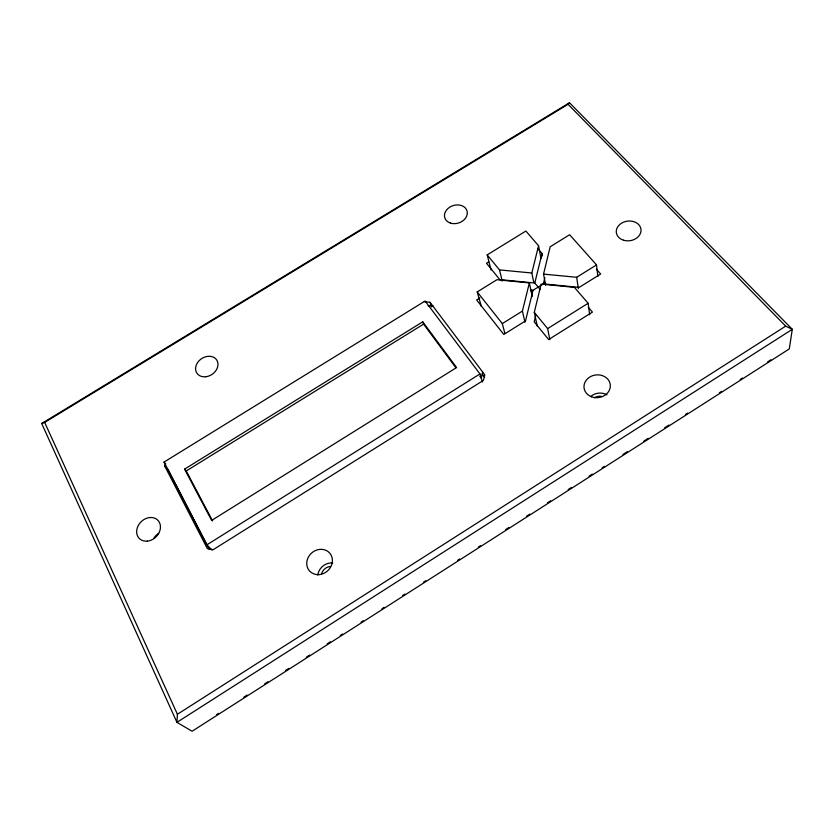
<?xml version="1.0" encoding="UTF-8"?>
<svg xmlns="http://www.w3.org/2000/svg" width="834" height="834" viewBox="0 0 834 834"><rect width="100%" height="100%" fill="white"/><g stroke="black" fill="none" stroke-linecap="round" stroke-linejoin="round"><path stroke-width="1.25" d="M44.671 422.411L177.402 714.269L176.944 722.348L192.091 731.251L789.277 348.925L792.3 329.326L569.507 102.749L41.7 423.495L176.944 722.348L792.3 329.326L785.691 326.146L568.069 104.313L44.671 422.411L41.7 423.495M482.594 372.173L481.354 378.355L479.8 376.27M537.232 326.094L534.302 312.343L541.141 284.081L574.397 287.355L588.126 303.284L589.68 314.752M545.655 285.207L543.549 274.115L550.159 246.781L569.632 234.729L596.529 264.92L597.874 276.388M535.689 315.69L534.208 321.83L548.636 339.532L592.432 312.104L588.293 307.287M544.842 277.701L543.361 283.873L579.203 287.396L600.668 274L596.383 269.184M537.993 248.761L542.027 253.463L534.792 283.028L499.806 279.599L486.503 263.263L488.703 261.907M524.982 322.31L522.407 311.082L529.371 282.914L496.928 279.724L477.204 291.921L481.364 306.474M540.234 289.544L533.593 281.6L531.821 272.999L538.556 245.759L525.879 231.049L487.181 254.891L491.08 269.945M424.245 301.668L430.021 302.283L484.804 374.883L483.376 380.419L213.16 549.7L207.332 548.605L164.715 466.039L165.559 463.808M568.069 104.313L569.507 102.749M216.475 714.707L218.664 713.299M243.862 697.172L247.145 695.066M264.68 683.838L267.964 681.732M285.499 670.515L288.783 668.409M306.318 657.192L309.602 655.086M327.137 643.858L330.42 641.753M340.282 635.445L342.482 634.038M361.101 622.122L363.301 620.715M381.92 608.789L384.12 607.392M402.739 595.466L404.938 594.058M423.557 582.142L425.757 580.735M457.532 560.396L459.722 558.989M478.351 547.073L480.54 545.665M505.738 529.538L509.032 527.432M526.556 516.204L529.851 514.098M547.375 502.881L550.659 500.775M568.194 489.558L571.478 487.452M589.013 476.224L592.296 474.119M602.158 467.811L604.358 466.404M622.977 454.488L627.366 451.674M643.796 441.155L648.185 438.35M664.615 427.832L669.004 425.027M685.433 414.508L687.633 413.101M719.408 392.762L721.598 391.354M740.227 379.439L742.416 378.031M767.614 361.904L770.908 359.798M177.402 714.269L785.691 326.146M549.846 339.709L547.636 328.606L588.126 303.284M206.822 544.873L479.957 373.955L425.121 301.022L164.017 462.088L206.822 544.873L212.076 550.106M531.175 291.452L545.186 282.736M504.883 333.423L502.308 323.602L522.407 311.082M543.549 274.115L576.68 277.284L596.529 264.92M479.831 297.999L476.631 299.979L503.778 334.444L525.524 320.882L533.009 290.305L530.497 290.055M184.575 469.125L422.744 321.82L456.584 367.565L211.627 520.426L184.575 469.125L186.243 470.97L212.66 521.01M186.243 470.97L423.609 324.113L422.744 321.82M428.103 305.765L433.273 306.057M487.181 254.891L499.493 269.903L531.821 272.999M164.715 466.039L168.145 469.698L209.438 549.554M164.017 462.088L165.747 463.944M534.302 312.343L547.636 328.606M477.204 291.921L502.308 323.602M482.261 374.08L484.596 377.187M423.609 324.113L455.823 367.7M430.021 302.283L431.668 306.912M479.957 373.955L482.532 382.045M499.493 269.903L502.266 281.089M529.371 282.914L532.248 296.539M538.556 245.759L540.985 258.54M542.027 253.463L542.486 255.913M576.68 277.284L578.327 288.585M321.632 573.604A9.351 8.382 -42.2 0 1 330.431 566.453M590.639 396.546A12.844 11.176 -6.6 0 1 607.006 394.878M594.423 397.808A9.174 7.986 -6.6 0 1 601.251 396.306M317.785 575.095A13.094 11.728 -42.2 0 1 332.703 562.971M153.998 537.92A12.656 10.435 -44.9 0 1 158.668 533.364M205.862 376.739A11.916 9.455 -33.9 0 0 216.913 360.288A11.916 9.455 -33.9 0 0 197.575 362.602A11.916 9.455 -33.9 0 0 205.862 376.739M319.193 574.595A13.48 11.989 -41.4 0 0 330.889 554.735A13.48 11.989 -41.4 0 0 308.653 556.612A13.48 11.989 -41.4 0 0 319.193 574.595M591.598 396.817A13.219 11.405 -7.3 0 0 610.29 384.839A13.219 11.405 -7.3 0 0 589.586 377.166A13.219 11.405 -7.3 0 0 591.598 396.817M450.454 223.085A11.624 9.111 -17.7 0 0 467.301 212.701A11.624 9.111 -17.7 0 0 449.891 207.082A11.624 9.111 -17.7 0 0 450.454 223.085M147.253 541.141A13.01 10.623 -44.3 0 0 159.45 522.491A13.01 10.623 -44.3 0 0 138.944 524.388A13.01 10.623 -44.3 0 0 147.253 541.141M623.571 240.223A12.437 9.862 -8.1 0 0 640.981 229.287A12.437 9.862 -8.1 0 0 621.413 223.272A12.437 9.862 -8.1 0 0 623.571 240.223"/></g></svg>
